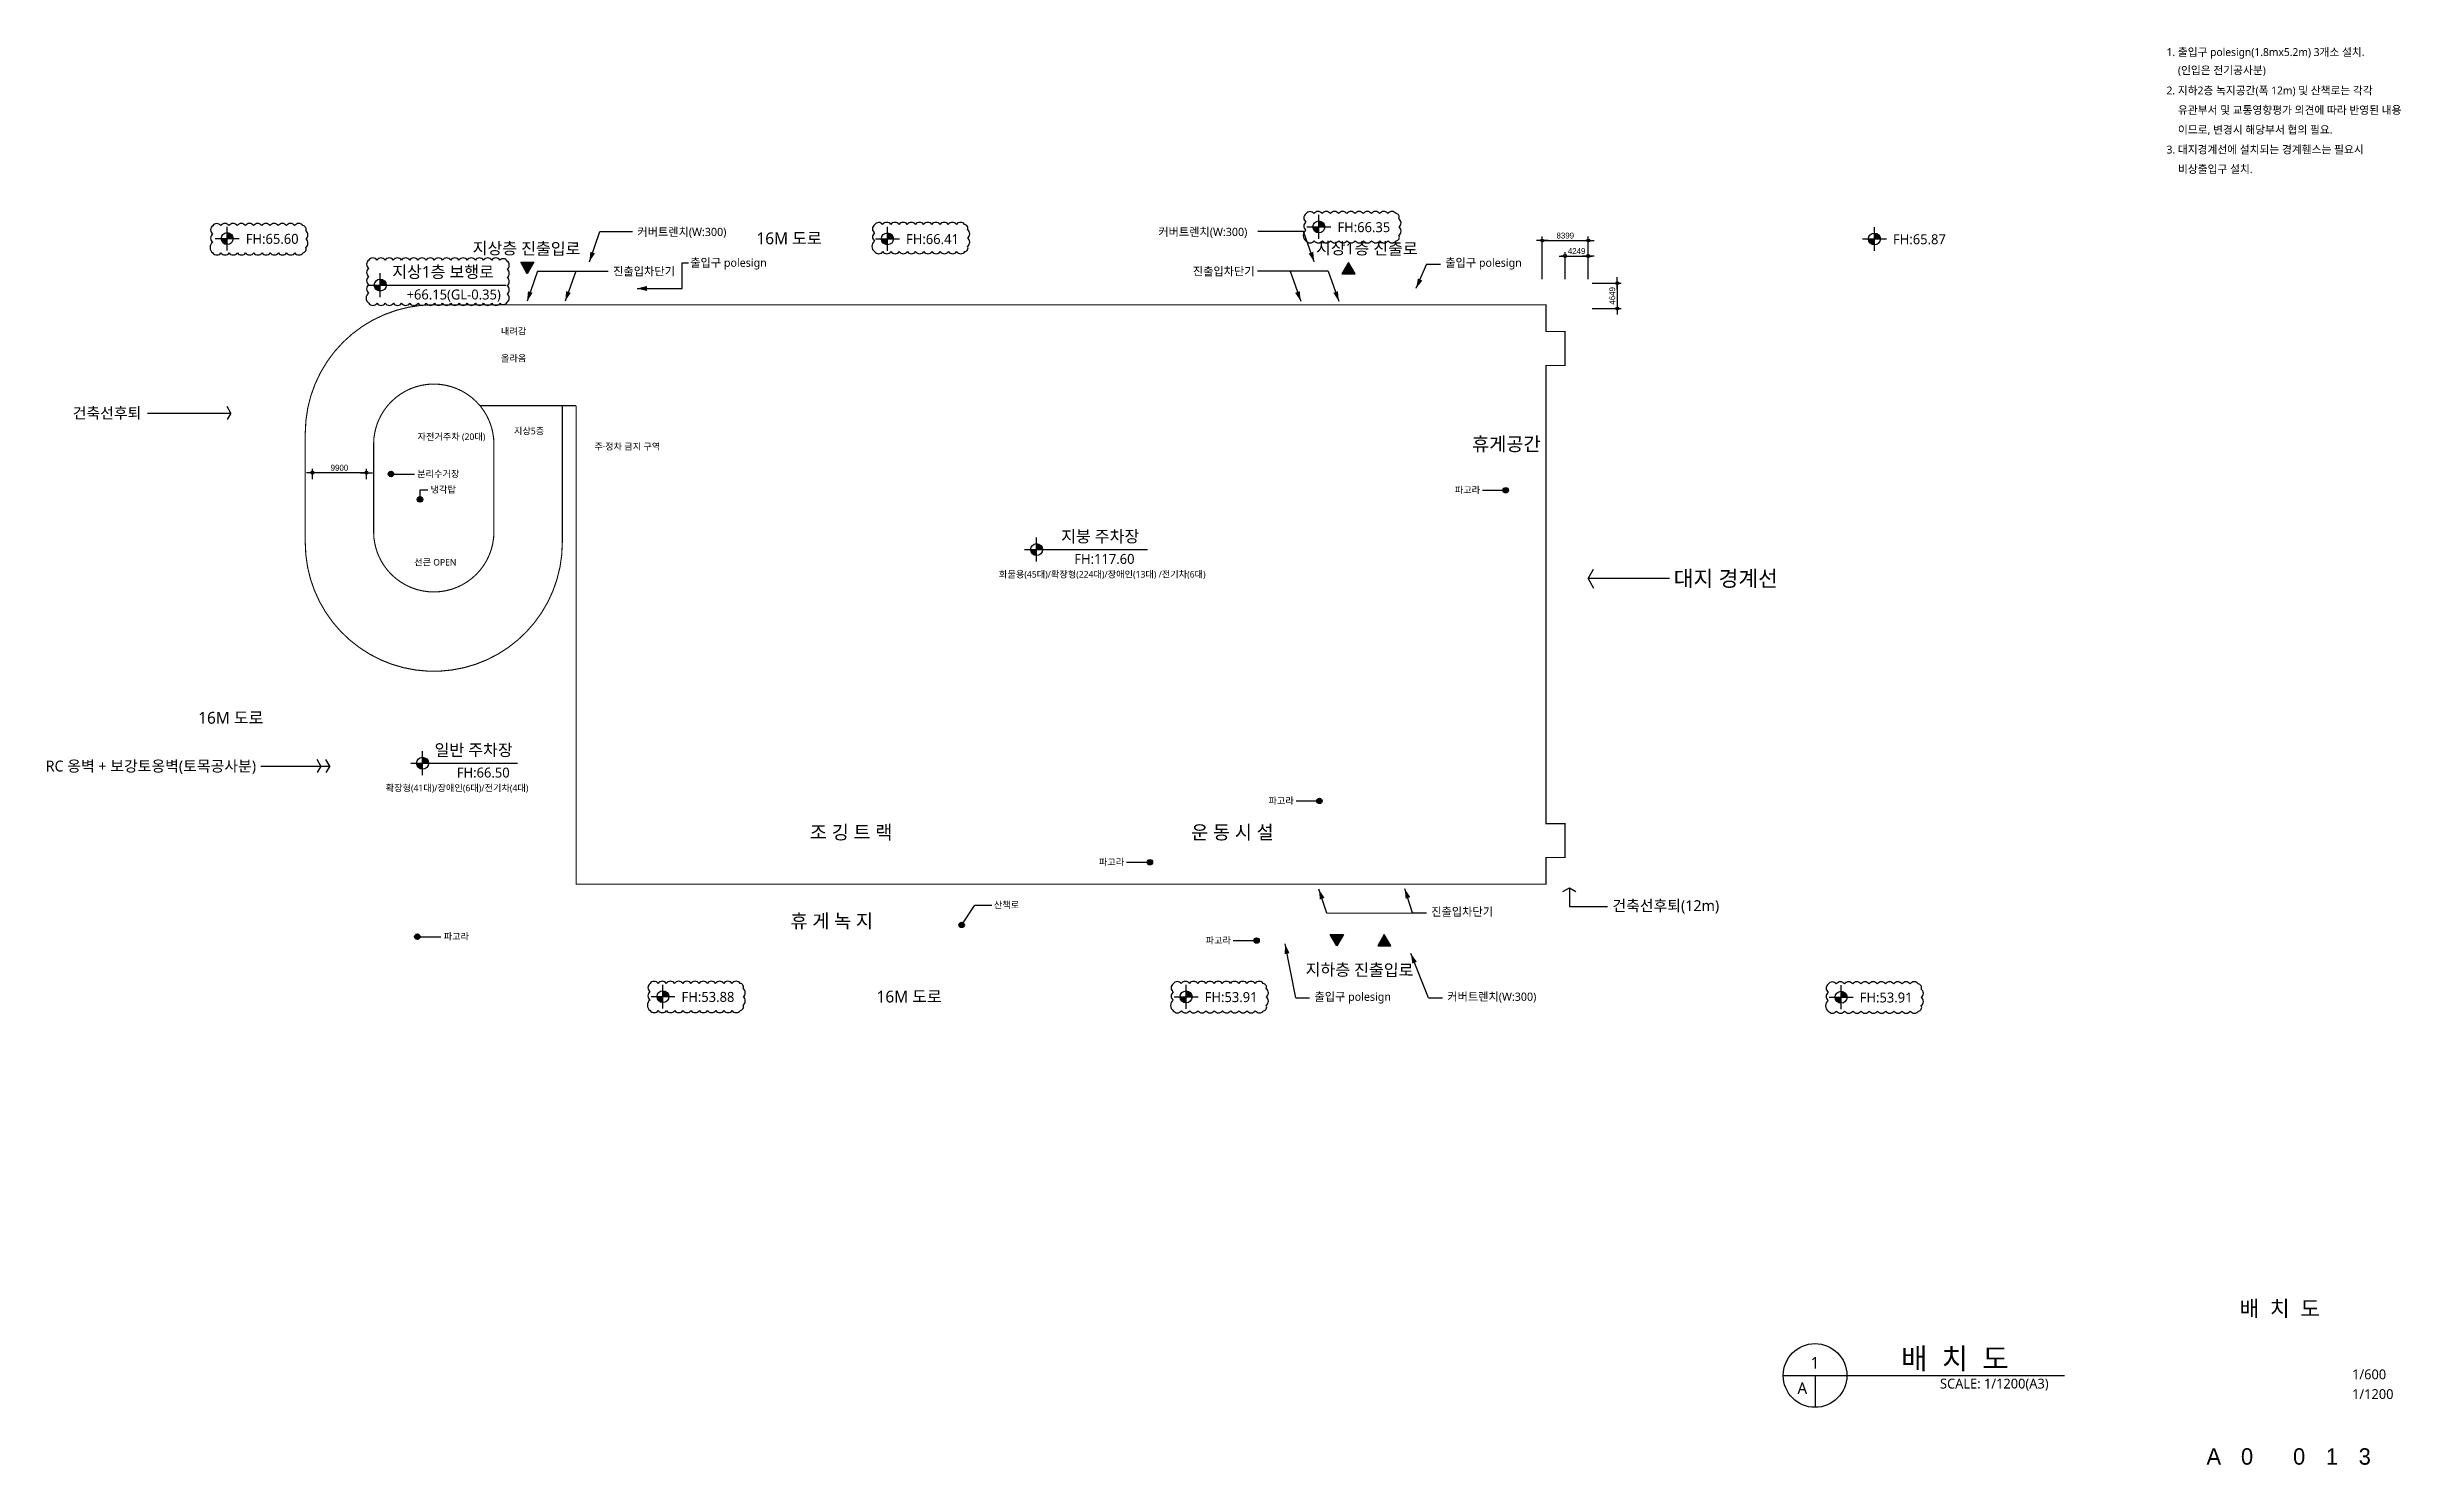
# Model space of a CAD drawing. Header units: millimetres. Extents: x 42836870 to 43267281, y 1639755 to 1898904.
import ezdxf
from ezdxf.enums import TextEntityAlignment as Align

# ---------------------------------------------------------------- set-up
doc = ezdxf.new("R2010")
doc.units = ezdxf.units.MM
doc.header["$LTSCALE"] = 1000
doc.header["$MEASUREMENT"] = 0
doc.header["$PDSIZE"] = -10
doc.layers.get('0').update_dxf_attribs({"linetype": 'CONTINUOUS'})
doc.layers.get('Defpoints').update_dxf_attribs({"color": 171, "linetype": 'CONTINUOUS'})
doc.layers.add('CHECK', color=30, linetype='CONTINUOUS', plot=False)
for name, color, linetype in [('ELE1', 2, 'CONTINUOUS'), ('LED', 7, 'CONTINUOUS'), ('NDIM', 7, 'CONTINUOUS'), ('RAMP-ELE1', 3, 'CONTINUOUS'), ('SYM', 7, 'CONTINUOUS'), ('SYMBOL', 7, 'CONTINUOUS'), ('TEXT', 3, 'CONTINUOUS'), ('TEXT(MIN)', 7, 'CONTINUOUS'), ('TEXT(노트)', 7, 'CONTINUOUS'), ('TEXT(실명)', 3, 'CONTINUOUS'), ('TEXT-TITLE', 6, 'CONTINUOUS'), ('TEXT-기입', 6, 'CONTINUOUS')]:
    doc.layers.add(name, color=color, linetype=linetype)
doc.styles.add('CGS', font='cgse', dxfattribs={"bigfont": 'cgs'})
doc.styles.add('나눔바른고딕', font='NanumBarunGothic.ttf')
doc.dimstyles.new('NDIM 1200', dxfattribs={"dimscale": 500, "dimtxt": 3, "dimasz": 1, "dimexe": 2, "dimexo": 2, "dimgap": 1, "dimtad": 1, "dimdec": 0, "dimdsep": 46, "dimtxsty": 'CGS', "dimblk": 'DOT0', "dimcen": 1, "dimdle": 8, "dimclrd": 2, "dimclre": 2, "dimclrt": 2, "dimadec": 0, "dimazin": 0, "dimtfac": 1, "dimtdec": 0, "dimtix": 1, "dimtmove": 2, "dimatfit": 3, "dimldrblk": 'DOT0', "dimfxl": 1, "dimtolj": 1, "dimtzin": 0, "dimlwd": -1, "dimlwe": -1, "dimarcsym": 0})

# ---------------------------------------------------------------- blocks, each defined once
blk = doc.blocks.new('DOT0')
blk.add_line((-3, 0), (3, 0))
at = {"color": 6}
blk.add_circle((0, 0), 0.75, dxfattribs=at)
blk = doc.blocks.new('*D6')
at = {"layer": 'Defpoints', "color": 0, "ltscale": 0.4, "transparency": 16777216}
for p in [(42885381, 1821110), (42885381, 1819194), (42895281, 1819194)]:
    blk.add_point(p, dxfattribs=at)
at = {"layer": 'NDIM', "ltscale": 0.4, "transparency": 16777216}
for p, q in [((42885381, 1819914), (42885381, 1821830)), ((42894921, 1821110), (42885741, 1821110)), ((42895281, 1819914), (42895281, 1821830))]:
    blk.add_line(p, q, dxfattribs=at)
at = {"layer": 'NDIM', "ltscale": 0.4, "transparency": 16777216, "xscale": 360, "yscale": 360, "zscale": 360, "rotation": 180}
blk.add_blockref('DOT0', (42885381, 1821110), dxfattribs=at)
at = {"layer": 'NDIM', "ltscale": 0.4, "transparency": 16777216, "xscale": 360, "yscale": 360, "zscale": 360}
blk.add_blockref('DOT0', (42895281, 1821110), dxfattribs=at)
at = {"layer": 'NDIM', "ltscale": 0.4, "transparency": 16777216, "insert": (42890331, 1822010), "char_height": 1080, "attachment_point": 5, "style": 'CGS'}
blk.add_mtext('\\A1;9900', dxfattribs=at)
blk = doc.blocks.new('A$C04b5f2bb')
at = {"layer": 'SYM', "ltscale": 10000}
h = blk.add_hatch(color=256, dxfattribs=at)
h.dxf.hatch_style = 1
h.paths.add_polyline_path([(2000, 0), (0, 0), (1000, 1732)])
blk.add_lwpolyline([(2000, 0), (0, 0), (1000, 1732), (2000, 0)], dxfattribs=at)
blk = doc.blocks.new('level')
at = {"layer": 'SYMBOL'}
for p, q in [((-4320, 0), (4320, 0)), ((0, 4320), (0, -4320))]:
    blk.add_line(p, q, dxfattribs=at)
blk.add_circle((0, 0), 2160, dxfattribs=at)
for points in [[(-2160, 0), (0, 2160), (-2127, 381), (-376, 2126)], [(-2127, 381), (-376, 2126), (-2030, 748), (-738, 2029)], [(-2030, 748), (-738, 2029), (-1859, 1104), (-1089, 1863)], [(-1859, 1104), (-1089, 1863), (-1659, 1388), (-1386, 1658)], [(0, -2160), (2160, 0), (381, -2127), (2126, -376)], [(381, -2127), (2126, -376), (748, -2030), (2029, -738)], [(748, -2030), (2029, -738), (1104, -1859), (1863, -1089)], [(1104, -1859), (1863, -1089), (1388, -1659), (1658, -1386)]]:
    blk.add_solid(points, dxfattribs=at)
at = {"layer": 'SYMBOL', "linetype": 'Continuous'}
for points in [[(0, 2160), (-2160, 0), (0, 0)], [(2160, 0), (0, 0), (0, -2160)]]:
    blk.add_solid(points, dxfattribs=at)
blk = doc.blocks.new('*D7')
at = {"layer": 'Defpoints', "color": 0, "ltscale": 0.4, "transparency": 16777216}
for p in [(43118679, 1860713), (43114431, 1855763), (43118679, 1855763)]:
    blk.add_point(p, dxfattribs=at)
at = {"layer": 'NDIM', "ltscale": 0.4, "transparency": 16777216}
for p, q in [((43114071, 1860713), (43113711, 1860713)), ((43114431, 1856483), (43114431, 1861433)), ((43114431, 1860713), (43118679, 1860713)), ((43118679, 1856483), (43118679, 1861433)), ((43119039, 1860713), (43119399, 1860713))]:
    blk.add_line(p, q, dxfattribs=at)
at = {"layer": 'NDIM', "ltscale": 0.4, "transparency": 16777216, "xscale": 360, "yscale": 360, "zscale": 360}
blk.add_blockref('DOT0', (43114431, 1860713), dxfattribs=at)
at = {"layer": 'NDIM', "ltscale": 0.4, "transparency": 16777216, "xscale": 360, "yscale": 360, "zscale": 360, "rotation": 180}
blk.add_blockref('DOT0', (43118679, 1860713), dxfattribs=at)
at = {"layer": 'NDIM', "ltscale": 0.4, "transparency": 16777216, "insert": (43116555, 1861613), "char_height": 1080, "attachment_point": 5, "style": 'CGS'}
blk.add_mtext('\\A1;4249', dxfattribs=at)
blk = doc.blocks.new('*D8')
at = {"layer": 'Defpoints', "color": 0, "ltscale": 0.4, "transparency": 16777216}
for p in [(43118679, 1863548), (43110281, 1855763), (43118679, 1855763)]:
    blk.add_point(p, dxfattribs=at)
at = {"layer": 'NDIM', "ltscale": 0.4, "transparency": 16777216}
for p, q in [((43110281, 1856483), (43110281, 1864268)), ((43118679, 1856483), (43118679, 1864268)), ((43110641, 1863548), (43118319, 1863548))]:
    blk.add_line(p, q, dxfattribs=at)
at = {"layer": 'NDIM', "ltscale": 0.4, "transparency": 16777216, "xscale": 360, "yscale": 360, "zscale": 360, "rotation": 180}
blk.add_blockref('DOT0', (43110281, 1863548), dxfattribs=at)
at = {"layer": 'NDIM', "ltscale": 0.4, "transparency": 16777216, "xscale": 360, "yscale": 360, "zscale": 360}
blk.add_blockref('DOT0', (43118679, 1863548), dxfattribs=at)
at = {"layer": 'NDIM', "ltscale": 0.4, "transparency": 16777216, "insert": (43114480, 1864448), "char_height": 1080, "attachment_point": 5, "style": 'CGS'}
blk.add_mtext('\\A1;8399', dxfattribs=at)
blk = doc.blocks.new('*D9')
at = {"layer": 'Defpoints', "color": 0, "ltscale": 0.4, "transparency": 16777216}
for p in [(43118681, 1855763), (43118681, 1851114), (43123973, 1851114)]:
    blk.add_point(p, dxfattribs=at)
at = {"layer": 'NDIM', "ltscale": 0.4, "transparency": 16777216}
for p, q in [((43119401, 1855763), (43124693, 1855763)), ((43123973, 1855403), (43123973, 1851474)), ((43119401, 1851114), (43124693, 1851114))]:
    blk.add_line(p, q, dxfattribs=at)
at = {"layer": 'NDIM', "ltscale": 0.4, "transparency": 16777216, "xscale": 360, "yscale": 360, "zscale": 360}
for p, rotation in [((43123973, 1855763), 90), ((43123973, 1851114), 270)]:
    blk.add_blockref('DOT0', p, dxfattribs=dict(at, rotation=rotation))
at = {"layer": 'NDIM', "ltscale": 0.4, "transparency": 16777216, "insert": (43123073, 1853438), "char_height": 1080, "attachment_point": 5, "rotation": 90, "style": 'CGS'}
blk.add_mtext('\\A1;4649', dxfattribs=at)

msp = doc.modelspace()

# ---------------------------------------------------------------- hatches: boundary and pattern name
at = {"ltscale": 10000}
h = msp.add_hatch(dxfattribs=at)
h.set_pattern_fill('ANSI31', color=256)
h.set_pattern_definition([(45, (-2819.0252, 5456.32988), (-0.08838834764832, 0.08838834764832), [])])
edge = h.paths.add_edge_path()
edge.add_arc((42899761.5, 1820869.9), 493.1, 0, 360)
h = msp.add_hatch(dxfattribs=at)
h.set_pattern_fill('ANSI31', color=256)
h.set_pattern_definition([(45, (2480.9748, 806.70867), (-0.08838834764832, 0.08838834764832), [])])
edge = h.paths.add_edge_path()
edge.add_arc((42905061.5, 1816220.3), 493.1, 0, 360)
h = msp.add_hatch(dxfattribs=at)
h.set_pattern_fill('ANSI31', color=256)
h.set_pattern_definition([(45, (190025, 2500), (-0.08838834764832, 0.08838834764832), [])])
edge = h.paths.add_edge_path()
edge.add_arc((43103605.5, 1817913.6), 493.1, 0, 360)
h = msp.add_hatch(dxfattribs=at)
h.set_pattern_fill('ANSI31', color=256)
h.set_pattern_definition([(45, (155950, -54300), (-0.08838834764832, 0.08838834764832), [])])
edge = h.paths.add_edge_path()
edge.add_arc((43069530.5, 1761113.6), 493.1, 0, 360)
h = msp.add_hatch(dxfattribs=at)
h.set_pattern_fill('ANSI31', color=256)
h.set_pattern_definition([(45, (124950, -65500), (-0.08838834764832, 0.08838834764832), [])])
edge = h.paths.add_edge_path()
edge.add_arc((43038530.5, 1749913.6), 493.1, 0, 360)
h = msp.add_hatch(dxfattribs=at)
h.set_pattern_fill('ANSI31', color=256)
h.set_pattern_definition([(45, (90531.22828, -76960.72289), (-0.08838834764832, 0.08838834764832), [])])
edge = h.paths.add_edge_path()
edge.add_arc((43004111.7, 1738452.9), 493.1, 0, 360)
h = msp.add_hatch(dxfattribs=at)
h.set_pattern_fill('ANSI31', color=256)
h.set_pattern_definition([(45, (-3851.28807, -79101.36591), (-0.08838834764832, 0.08838834764832), [])])
edge = h.paths.add_edge_path()
edge.add_arc((42904576.5, 1736312.2), 493.1, 0, 360)
h = msp.add_hatch(dxfattribs=at)
h.set_pattern_fill('ANSI31', color=256)
h.set_pattern_definition([(45, (144461.76318, -79813.68383), (-0.08838834764832, 0.08838834764832), [])])
edge = h.paths.add_edge_path()
edge.add_arc((43058042.3, 1735599.9), 493.1, 0, 360)

# ---------------------------------------------------------------- linework, layer by layer
for p, q in [((42926570.8, 1857967.8), (42924630.5, 1852438.6)), ((42933548, 1857967.8), (42931607.8, 1852438.6)), ((43064164.4, 1857967.8), (43066104.6, 1852438.6)), ((43071141.6, 1857967.8), (43073081.8, 1852438.6)), ((43089120.8, 1859236.1), (43087180.5, 1854779)), ((43070870.9, 1740576), (43069430.5, 1744963.6)), ((43086560.9, 1740683.8), (43085120.5, 1745071.4)), ((43065196.7, 1725152.5), (43063256.5, 1734968.2)), ((43089489.1, 1725152.5), (43086250.8, 1733217.2))]:
    msp.add_line(p, q)
for points in [[(42936030.5, 1859643.2), (42937970.8, 1865172.5), (42943911.8, 1865172.5)], [(43068568.6, 1859643.2), (43066628.3, 1865172.5), (43058264.7, 1865172.5)], [(42944765.2, 1854779), (42952991.7, 1854779), (42952991.7, 1859441.5), (42954156.6, 1859441.5)], [(42926570.8, 1857967.8), (42939489.1, 1857967.8)], [(43071141.6, 1857967.8), (43058223.3, 1857967.8)], [(43089120.8, 1859236.1), (43091640.8, 1859236.1)], [(43070870.9, 1740576), (43089080.9, 1740683.8)], [(43086560.9, 1740683.8), (43089080.9, 1740683.8)], [(43065196.7, 1725152.5), (43067716.7, 1725152.5)], [(43089489.1, 1725152.5), (43092009.1, 1725152.5)]]:
    msp.add_lwpolyline(points)
for points in [[(42899780.5, 1820838.2), (42904042.5, 1820838.2)], [(42905080.5, 1816163.6), (42905080.5, 1817974), (42906507.5, 1817974)], [(43103586.5, 1817881.9), (43099324.5, 1817881.9)], [(43069511.5, 1761081.9), (43065249.5, 1761081.9)], [(43038511.5, 1749881.9), (43034249.5, 1749881.9)], [(43115238.8, 1745218.2), (43115238.8, 1741790.7), (43122201, 1741790.7)], [(43004111.7, 1738452.9), (43006499.6, 1742059), (43009616.6, 1742059)], [(42904595.6, 1736280.5), (42908857.5, 1736280.5)], [(43058023.3, 1735568.2), (43053761.3, 1735568.2)]]:
    msp.add_lwpolyline(points, dxfattribs=at)
for centre in [(42899761.5, 1820869.9), (42905061.5, 1816220.3), (43103605.5, 1817913.6), (43069530.5, 1761113.6), (43038530.5, 1749913.6), (43004111.7, 1738452.9), (42904576.5, 1736312.2), (43058042.3, 1735599.9)]:
    msp.add_circle(centre, 493.1, dxfattribs=at)
for points in [[(42936030.5, 1859643.2), (42936201.9, 1861490.7), (42937051.1, 1861192.7)], [(43068568.6, 1859643.2), (43068397.2, 1861490.7), (43067548, 1861192.7)], [(42944765.2, 1854779), (42946565.2, 1855229), (42946565.2, 1854329)], [(43087180.5, 1854779), (43087540.3, 1856599.2), (43088354.5, 1856215.8)], [(42924630.5, 1852438.6), (42924801.9, 1854286.1), (42925651.1, 1853988.1)], [(42931607.8, 1852438.6), (42931779.1, 1854286.1), (42932628.4, 1853988.1)], [(43066104.6, 1852438.6), (43065933.2, 1854286.1), (43065084, 1853988.1)], [(43073081.8, 1852438.6), (43072910.5, 1854286.1), (43072061.2, 1853988.1)], [(43069430.5, 1744963.6), (43069601.9, 1743116.1), (43070451.1, 1743414.1)], [(43085120.5, 1745071.4), (43085291.9, 1743223.9), (43086141.1, 1743521.9)], [(43063256.5, 1734968.2), (43063164.1, 1733115.1), (43064047, 1733289.6)], [(43086250.8, 1733217.2), (43086504.1, 1731379.2), (43087339.3, 1731714.6)]]:
    msp.add_solid(points)
at = {"layer": 'CHECK'}
for points, elevation in [([(43067066.2, 1863508.9, 0.52056705), (43068566.2, 1863508.9, 0.52056705), (43070066.2, 1863508.9, 0.52056705), (43071566.2, 1863508.9, 0.52056705), (43073066.2, 1863508.9, 0.52056705), (43074566.2, 1863508.9, 0.52056705), (43076066.2, 1863508.9, 0.52056705), (43077566.2, 1863508.9, 0.52056705), (43079066.2, 1863508.9, 0.52056705), (43080566.2, 1863508.9, 0.52056705), (43082066.2, 1863508.9, 0.52056705), (43083566.2, 1863508.9, 0.52056705), (43084069.4, 1864505.6, 0.52056705), (43084069.4, 1866005.6, 0.52056705), (43084069.4, 1867505.6, 0.52056705), (43083530.3, 1868466.5, 0.52056705), (43082030.3, 1868466.5, 0.52056705), (43080530.3, 1868466.5, 0.52056705), (43079030.3, 1868466.5, 0.52056705), (43077530.3, 1868466.5, 0.52056705), (43076030.3, 1868466.5, 0.52056705), (43074530.3, 1868466.5, 0.52056705), (43073030.3, 1868466.5, 0.52056705), (43071530.3, 1868466.5, 0.52056705), (43070030.3, 1868466.5, 0.52056705), (43068530.3, 1868466.5, 0.52056705), (43067066.2, 1868430.6, 0.52056705), (43067066.2, 1866930.6, 0.52056705), (43067066.2, 1865430.6, 0.52056705)], 66353.7), ([(42867170.3, 1861310, 0.52056705), (42868670.3, 1861310, 0.52056705), (42870170.3, 1861310, 0.52056705), (42871670.3, 1861310, 0.52056705), (42873170.3, 1861310, 0.52056705), (42874670.3, 1861310, 0.52056705), (42876170.3, 1861310, 0.52056705), (42877670.3, 1861310, 0.52056705), (42879170.3, 1861310, 0.52056705), (42880670.3, 1861310, 0.52056705), (42882170.3, 1861310, 0.52056705), (42883670.3, 1861310, 0.52056705), (42884173.5, 1862306.8, 0.52056705), (42884173.5, 1863806.8, 0.52056705), (42884173.5, 1865306.8, 0.52056705), (42883634.4, 1866267.6, 0.52056705), (42882134.4, 1866267.6, 0.52056705), (42880634.4, 1866267.6, 0.52056705), (42879134.4, 1866267.6, 0.52056705), (42877634.4, 1866267.6, 0.52056705), (42876134.4, 1866267.6, 0.52056705), (42874634.4, 1866267.6, 0.52056705), (42873134.4, 1866267.6, 0.52056705), (42871634.4, 1866267.6, 0.52056705), (42870134.4, 1866267.6, 0.52056705), (42868634.4, 1866267.6, 0.52056705), (42867170.3, 1866231.8, 0.52056705), (42867170.3, 1864731.8, 0.52056705), (42867170.3, 1863231.8, 0.52056705)], 25.7), ([(42988189, 1861519.4, 0.52056705), (42989689, 1861519.4, 0.52056705), (42991189, 1861519.4, 0.52056705), (42992689, 1861519.4, 0.52056705), (42994189, 1861519.4, 0.52056705), (42995689, 1861519.4, 0.52056705), (42997189, 1861519.4, 0.52056705), (42998689, 1861519.4, 0.52056705), (43000189, 1861519.4, 0.52056705), (43001689, 1861519.4, 0.52056705), (43003189, 1861519.4, 0.52056705), (43004689, 1861519.4, 0.52056705), (43005192.3, 1862516.1, 0.52056705), (43005192.3, 1864016.1, 0.52056705), (43005192.3, 1865516.1, 0.52056705), (43004653.1, 1866477, 0.52056705), (43003153.1, 1866477, 0.52056705), (43001653.1, 1866477, 0.52056705), (43000153.1, 1866477, 0.52056705), (42998653.1, 1866477, 0.52056705), (42997153.1, 1866477, 0.52056705), (42995653.1, 1866477, 0.52056705), (42994153.1, 1866477, 0.52056705), (42992653.1, 1866477, 0.52056705), (42991153.1, 1866477, 0.52056705), (42989653.1, 1866477, 0.52056705), (42988189, 1866441.1, 0.52056705), (42988189, 1864941.1, 0.52056705), (42988189, 1863441.1, 0.52056705)], 66412.3)]:
    msp.add_lwpolyline(points, format="xyb", close=True, dxfattribs=dict(at, elevation=elevation))
for points in [[(42895698.4, 1852080.3, 0.52056705), (42897198.4, 1852080.3, 0.52056705), (42898698.4, 1852080.3, 0.52056705), (42900198.4, 1852080.3, 0.52056705), (42901698.4, 1852080.3, 0.52056705), (42903198.4, 1852080.3, 0.52056705), (42904698.4, 1852080.3, 0.52056705), (42906198.4, 1852080.3, 0.52056705), (42907698.4, 1852080.3, 0.52056705), (42909198.4, 1852080.3, 0.52056705), (42910698.4, 1852080.3, 0.52056705), (42912198.4, 1852080.3, 0.52056705), (42913698.4, 1852080.3, 0.52056705), (42915198.4, 1852080.3, 0.52056705), (42916698.4, 1852080.3, 0.52056705), (42918198.4, 1852080.3, 0.52056705), (42919698.4, 1852080.3, 0.52056705), (42920988.2, 1852290.5, 0.52056705), (42920988.2, 1853790.5, 0.52056705), (42920988.2, 1855290.5, 0.52056705), (42920988.2, 1856790.5, 0.52056705), (42920988.2, 1858290.5, 0.52056705), (42920988.2, 1859790.5, 0.52056705), (42919680.7, 1859983.1, 0.52056705), (42918180.7, 1859983.1, 0.52056705), (42916680.7, 1859983.1, 0.52056705), (42915180.7, 1859983.1, 0.52056705), (42913680.7, 1859983.1, 0.52056705), (42912180.7, 1859983.1, 0.52056705), (42910680.7, 1859983.1, 0.52056705), (42909180.7, 1859983.1, 0.52056705), (42907680.7, 1859983.1, 0.52056705), (42906180.7, 1859983.1, 0.52056705), (42904680.7, 1859983.1, 0.52056705), (42903180.7, 1859983.1, 0.52056705), (42901680.7, 1859983.1, 0.52056705), (42900180.7, 1859983.1, 0.52056705), (42898680.7, 1859983.1, 0.52056705), (42897180.7, 1859983.1, 0.52056705), (42895698.4, 1859965.4, 0.52056705), (42895698.4, 1858465.4, 0.52056705), (42895698.4, 1856965.4, 0.52056705), (42895698.4, 1855465.4, 0.52056705), (42895698.4, 1853965.4, 0.52056705)], [(42947138.3, 1722817.1, 0.52056705), (42948638.3, 1722817.1, 0.52056705), (42950138.3, 1722817.1, 0.52056705), (42951638.3, 1722817.1, 0.52056705), (42953138.3, 1722817.1, 0.52056705), (42954638.3, 1722817.1, 0.52056705), (42956138.3, 1722817.1, 0.52056705), (42957638.3, 1722817.1, 0.52056705), (42959138.3, 1722817.1, 0.52056705), (42960638.3, 1722817.1, 0.52056705), (42962138.3, 1722817.1, 0.52056705), (42963638.3, 1722817.1, 0.52056705), (42964141.6, 1723813.8, 0.52056705), (42964141.6, 1725313.8, 0.52056705), (42964141.6, 1726813.8, 0.52056705), (42963602.5, 1727774.7, 0.52056705), (42962102.5, 1727774.7, 0.52056705), (42960602.5, 1727774.7, 0.52056705), (42959102.5, 1727774.7, 0.52056705), (42957602.5, 1727774.7, 0.52056705), (42956102.5, 1727774.7, 0.52056705), (42954602.5, 1727774.7, 0.52056705), (42953102.5, 1727774.7, 0.52056705), (42951602.5, 1727774.7, 0.52056705), (42950102.5, 1727774.7, 0.52056705), (42948602.5, 1727774.7, 0.52056705), (42947138.3, 1727738.8, 0.52056705), (42947138.3, 1726238.8, 0.52056705), (42947138.3, 1724738.8, 0.52056705)], [(43042798, 1722777.8, 0.52056705), (43044298, 1722777.8, 0.52056705), (43045798, 1722777.8, 0.52056705), (43047298, 1722777.8, 0.52056705), (43048798, 1722777.8, 0.52056705), (43050298, 1722777.8, 0.52056705), (43051798, 1722777.8, 0.52056705), (43053298, 1722777.8, 0.52056705), (43054798, 1722777.8, 0.52056705), (43056298, 1722777.8, 0.52056705), (43057798, 1722777.8, 0.52056705), (43059298, 1722777.8, 0.52056705), (43059801.2, 1723774.6, 0.52056705), (43059801.2, 1725274.6, 0.52056705), (43059801.2, 1726774.6, 0.52056705), (43059262.1, 1727735.5, 0.52056705), (43057762.1, 1727735.5, 0.52056705), (43056262.1, 1727735.5, 0.52056705), (43054762.1, 1727735.5, 0.52056705), (43053262.1, 1727735.5, 0.52056705), (43051762.1, 1727735.5, 0.52056705), (43050262.1, 1727735.5, 0.52056705), (43048762.1, 1727735.5, 0.52056705), (43047262.1, 1727735.5, 0.52056705), (43045762.1, 1727735.5, 0.52056705), (43044262.1, 1727735.5, 0.52056705), (43042798, 1727699.6, 0.52056705), (43042798, 1726199.6, 0.52056705), (43042798, 1724699.6, 0.52056705)], [(43162566.6, 1722706.9, 0.52056705), (43164066.6, 1722706.9, 0.52056705), (43165566.6, 1722706.9, 0.52056705), (43167066.6, 1722706.9, 0.52056705), (43168566.6, 1722706.9, 0.52056705), (43170066.6, 1722706.9, 0.52056705), (43171566.6, 1722706.9, 0.52056705), (43173066.6, 1722706.9, 0.52056705), (43174566.6, 1722706.9, 0.52056705), (43176066.6, 1722706.9, 0.52056705), (43177566.6, 1722706.9, 0.52056705), (43179066.6, 1722706.9, 0.52056705), (43179569.9, 1723703.7, 0.52056705), (43179569.9, 1725203.7, 0.52056705), (43179569.9, 1726703.7, 0.52056705), (43179030.8, 1727664.6, 0.52056705), (43177530.8, 1727664.6, 0.52056705), (43176030.8, 1727664.6, 0.52056705), (43174530.8, 1727664.6, 0.52056705), (43173030.8, 1727664.6, 0.52056705), (43171530.8, 1727664.6, 0.52056705), (43170030.8, 1727664.6, 0.52056705), (43168530.8, 1727664.6, 0.52056705), (43167030.8, 1727664.6, 0.52056705), (43165530.8, 1727664.6, 0.52056705), (43164030.8, 1727664.6, 0.52056705), (43162566.6, 1727628.7, 0.52056705), (43162566.6, 1726128.7, 0.52056705), (43162566.6, 1724628.7, 0.52056705)]]:
    msp.add_lwpolyline(points, format="xyb", close=True, dxfattribs=at)
at = {"layer": 'ELE1', "ltscale": 0.1, "const_width": 200}
msp.add_lwpolyline([(42933605.5, 1833363.6), (42933605.5, 1745888.6), (43110955.5, 1745888.6), (43110955.5, 1750763.6), (43114430.5, 1750763.6), (43114430.5, 1756963.6), (43110955.5, 1756963.6), (43110955.5, 1840713.6), (43114430.5, 1840713.6), (43114430.5, 1846913.6), (43110955.5, 1846913.6), (43110955.5, 1851813.6), (42933605.5, 1851813.6)], dxfattribs=at)
at = {"layer": 'LED'}
for points in [[(42855207.6, 1832003.2), (42870479.7, 1832003.2), (42869794, 1830815.5)], [(42870479.7, 1832003.2), (42869794, 1833190.9)], [(43118676.7, 1801744.6), (43119664.1, 1803454.9)], [(43133526.6, 1801744.6), (43118676.7, 1801744.6), (43119664.1, 1800034.3)], [(42875943.5, 1767478), (42888543.1, 1767478), (42887857.4, 1766290.4)], [(42875943.5, 1767478), (42886941.2, 1767478), (42886255.4, 1766290.4)], [(42886941.2, 1767478), (42886255.4, 1768665.7)], [(42888543.1, 1767478), (42887857.4, 1768665.7)], [(43114051.1, 1744532.5), (43115238.8, 1745218.2), (43116426.5, 1744532.5)]]:
    msp.add_lwpolyline(points, dxfattribs=at)
at = {"layer": 'RAMP-ELE1', "ltscale": 0.1, "const_width": 200}
for points in [[(42933605.5, 1851813.6), (42907580.5, 1851813.6, 0.41421356), (42884080.5, 1828313.6), (42884080.5, 1808313.6, 1.00000029), (42931080.5, 1808313.6), (42931080.5, 1833363.6)], [(42896580.5, 1810313.6, 1), (42918580.5, 1810313.6), (42918580.5, 1826313.6, 1), (42896580.5, 1826313.6), (42896580.5, 1810313.6)]]:
    msp.add_lwpolyline(points, format="xyb", dxfattribs=at)
msp.add_lwpolyline([(42916024.3, 1833363.6), (42933605.5, 1833363.6)], dxfattribs=at)
at = {"layer": 'SYM'}
for p, q in [((43154333.3, 1656099.5), (43205764.2, 1656099.5)), ((43160151.5, 1656099.5), (43160151.5, 1650281.3))]:
    msp.add_line(p, q, dxfattribs=at)
msp.add_circle((43160151.5, 1656099.5), 5818.2, dxfattribs=at)
at = {"layer": 'SYMBOL'}
for points in [[(42897789.3, 1855396.7), (42920841.8, 1855396.7)], [(43017804.1, 1807063.6), (43038112, 1807063.6)], [(42905539.2, 1768013.6), (42922858.9, 1768013.6)]]:
    msp.add_lwpolyline(points, dxfattribs=at)

# ---------------------------------------------------------------- block references
at = {"ltscale": 10000, "yscale": 1.2, "zscale": 1.2}
for p, xscale, rotation in [((42923473.2, 1859564.8), 1.2, 299.9999999999895), ((43073638.7, 1857435.6), -1.2, 239.9999999999227), ((43071516.9, 1736732.1), 1.2, 299.9999999999591), ((43080188.3, 1734602.8), -1.2, 239.9999999998924)]:
    msp.add_blockref('A$C04b5f2bb', p, dxfattribs=dict(at, xscale=xscale, rotation=rotation))
at = {"layer": 'SYMBOL', "xscale": 0.5041162500586871, "yscale": 0.5041162500586871, "zscale": 0.5041162500586871, "rotation": 90}
for p in [(43069415.1, 1866037.8, 66353.7), (42869801, 1863901.1, 65660), (42990538, 1863858.9, 66412.3), (43171009.2, 1863832.6, 65870), (42897789.3, 1855396.7), (43017804.1, 1807063.6), (42905539.2, 1768013.6), (42949487.3, 1725346), (43045147, 1725306.7), (43164915.6, 1725235.8)]:
    msp.add_blockref('level', p, dxfattribs=at)

# ---------------------------------------------------------------- texts
at = {"layer": 'SYMBOL', "style": '나눔바른고딕'}
for s, p in [('FH:65.60', (42873203.8, 1862945.7, 65660)), ('FH:66.41', (42993940.8, 1862903.5, 66412.3)), ('FH:66.35', (43072818, 1865082.4, 66353.7)), ('FH:65.87', (43174412.1, 1862877.2, 65870)), ('FH:53.88', (42952890.1, 1724390.6)), ('FH:53.91', (43048549.8, 1724351.3)), ('FH:53.91', (43168318.4, 1724280.4))]:
    msp.add_text(s, height=1815, dxfattribs=at).set_placement(p)
for s, p in [('+66.15(GL-0.35)', (42919837.9, 1852776.4)), ('FH:117.60', (43035714.4, 1804443.2)), ('FH:66.50', (42921455.3, 1765393.2))]:
    msp.add_text(s, height=1815, dxfattribs=at).set_placement(p, align=Align.RIGHT)
at = {"layer": 'TEXT', "style": '나눔바른고딕'}
for s, p in [('1. 출입구 polesign(1.8mx5.2m) 3개소 설치.', (43224423.4, 1897990.2)), ('(인입은 전기공사분)', (43226511.8, 1894658.9)), ('2. 지하2층 녹지공간(폭 12m) 및 산책로는 각각', (43224423.4, 1890970.9)), ('유관부서 및 교통영향평가 의견에 따라 반영된 내용', (43226511.8, 1887401.6)), ('3. 대지경계선에 설치되는 경계휀스는 필요시', (43224423.4, 1880170.9)), ('이므로, 변경시 해당부서 협의 필요.', (43226511.8, 1883801.6)), ('비상출입구 설치.', (43226511.8, 1876601.6))]:
    msp.add_text(s, height=1440, dxfattribs=at).set_placement(p, align=Align.MIDDLE_LEFT)
msp.add_text('배  치  도', height=3840, dxfattribs=at).set_placement((43175888, 1657263.2))
for s, p in [('1', (43160151.5, 1658426.8)), ('A', (43157824.2, 1653772.3))]:
    msp.add_text(s, height=2160, dxfattribs=at).set_placement(p, align=Align.MIDDLE)
msp.add_text('SCALE: 1/1200(A3)', height=1800, dxfattribs=at).set_placement((43202863.2, 1655517.7), align=Align.TOP_RIGHT)
at = {"layer": 'TEXT(MIN)', "style": '나눔바른고딕'}
for s, p in [('내려감', (42919863.2, 1846977.2)), ('올라옴', (42919863.2, 1842027.2)), ('지상5층', (42922243.7, 1828739)), ('자전거주차 (20대)', (42904605.2, 1827693)), ('분리수거장', (42904525.9, 1820904.4)), ('냉각탑', (42906990.9, 1818040.2)), ('파고라', (43094277.6, 1817948.1)), ('선큰 OPEN ', (42903990.1, 1804744.8)), ('화물용(45대)/확장형(224대)/장애인(13대) /전기차(6대)', (43010930.5, 1802542.5)), ('확장형(41대)/장애인(6대)/전기차(4대)', (42898774.3, 1763492.5)), ('파고라', (43060202.6, 1761148.1)), ('파고라', (43029202.6, 1749948.1)), ('산책로', (43009990.2, 1742124.6)), ('파고라', (42909389.1, 1736346.7)), ('파고라', (43048714.4, 1735634.4))]:
    msp.add_text(s, height=1200, dxfattribs=at).set_placement(p, align=Align.MIDDLE_LEFT)
at = {"layer": 'TEXT(노트)', "style": '나눔바른고딕'}
for s, height, p in [('커버트렌치(W:300)', 1500, (42944806.5, 1865120.4)), ('커버트렌치(W:300)', 1500, (43040061.9, 1865120.4)), ('출입구 polesign', 1500, (42954477.8, 1859500.3)), ('출입구 polesign', 1500, (43092535.4, 1859500.3)), ('진출입차단기', 1500, (42940383.7, 1857915.8)), ('진출입차단기', 1500, (43046381.4, 1857915.8)), ('주·정차 금지 구역', 1200, (42936948, 1825902)), ('건축선후퇴(12m)', 2000, (43123095.6, 1741971.7)), ('진출입차단기', 1500, (43089975.5, 1740864.8)), ('출입구 polesign', 1500, (43068611.4, 1725333.5)), ('커버트렌치(W:300)', 1500, (43092903.7, 1725333.5))]:
    msp.add_text(s, height=height, dxfattribs=at).set_placement(p, align=Align.MIDDLE_LEFT)
for s, height, p in [('건축선후퇴', 2000, (42841560.1, 1831018.8)), ('대지 경계선', 2880, (43134306.4, 1800327)), ('RC 옹벽 + 보강토옹벽(토목공사분)', 2000, (42836617.5, 1766493.6))]:
    msp.add_text(s, height=height, dxfattribs=at).set_placement(p)
at = {"layer": 'TEXT(실명)', "style": '나눔바른고딕'}
for s, p in [('16M 도로', (42966585.4, 1862863)), ('지상1층 보행로', (42899976.8, 1856730.5)), ('지붕 주차장', (43022293.1, 1808397.4)), ('16M 도로', (42864499.4, 1775226.9)), ('일반 주차장', (42907726.7, 1769347.4)), ('16M 도로', (42988548.8, 1724269.8))]:
    msp.add_text(s, height=2160, dxfattribs=at).set_placement(p)
for s, p in [('지상층 진출입로', (42914679.7, 1861082.3)), ('지상1층 진출로', (43068894.1, 1861082.3)), ('지하층 진출입로', (43066995.7, 1729228))]:
    msp.add_text(s, height=2160, rotation=359.635293, dxfattribs=at).set_placement(p)
for s, p in [('휴게공간', (43103700, 1826384)), ('조 깅 트 랙', (42983899.7, 1755410.1)), ('운 동 시 설', (43053618.6, 1755410.1)), ('휴 게 녹 지', (42980346.4, 1739208.6))]:
    msp.add_text(s, height=2500, dxfattribs=at).set_placement(p, align=Align.MIDDLE)
at = {"layer": 'TEXT-TITLE', "style": '나눔바른고딕'}
msp.add_text('배  치  도', height=2880, dxfattribs=at).set_placement((43245124.2, 1666888.9), align=Align.CENTER)
at = {"layer": 'TEXT-기입', "style": '나눔바른고딕'}
for s, p in [('1/600', (43258345.6, 1654857.4)), ('1/1200', (43258345.6, 1651257.4))]:
    msp.add_text(s, height=1800, dxfattribs=at).set_placement(p, align=Align.BOTTOM_LEFT)
at = {"layer": 'TEXT-기입', "style": 'CGS'}
for s, p in [('A', (43233070, 1641297.4)), ('0', (43239145.4, 1641297.4)), ('0', (43248670, 1641297.4)), ('1', (43254670, 1641297.4)), ('3', (43260670, 1641297.4))]:
    msp.add_text(s, height=3000, dxfattribs=at).set_placement(p, align=Align.MIDDLE_CENTER)

# ---------------------------------------------------------------- dimensions: what is measured, and where the dimension line sits
at = {"layer": 'NDIM', "ltscale": 0.4}
for base, p1, p2, picture, middle in [((43118679.5, 1863548.5), (43110280.5, 1855762.8), (43118679.5, 1855762.8), '*D8', (43114480, 1864448.5)), ((43118679.5, 1860712.6), (43114430.5, 1855763.2), (43118679.5, 1855762.7), '*D7', (43116555, 1861612.6))]:
    dim = msp.add_linear_dim(base=base, p1=p1, p2=p2, dimstyle='NDIM 1200', override={"dimscale": 360, "dimclrd": 256, "dimclre": 256, "dimclrt": 256}, dxfattribs=at)
    dim.commit()
    dim.dimension.update_dxf_attribs({"geometry": picture, "text_midpoint": middle})
for base, p1, p2, angle, picture, middle in [((43123972.6, 1851113.6), (43118680.5, 1855762.7), (43118680.5, 1851113.6), 90, '*D9', (43123072.6, 1853438.1)), ((42885380.5, 1821110.5), (42895280.5, 1819194.2), (42885380.5, 1819194.2), 180, '*D6', (42890330.5, 1822010.5))]:
    dim = msp.add_linear_dim(base=base, p1=p1, p2=p2, angle=angle, dimstyle='NDIM 1200', override={"dimscale": 360, "dimclrd": 256, "dimclre": 256, "dimclrt": 256}, dxfattribs=at)
    dim.commit()
    dim.dimension.update_dxf_attribs({"geometry": picture, "text_midpoint": middle})

doc.saveas('drawing.dxf')
